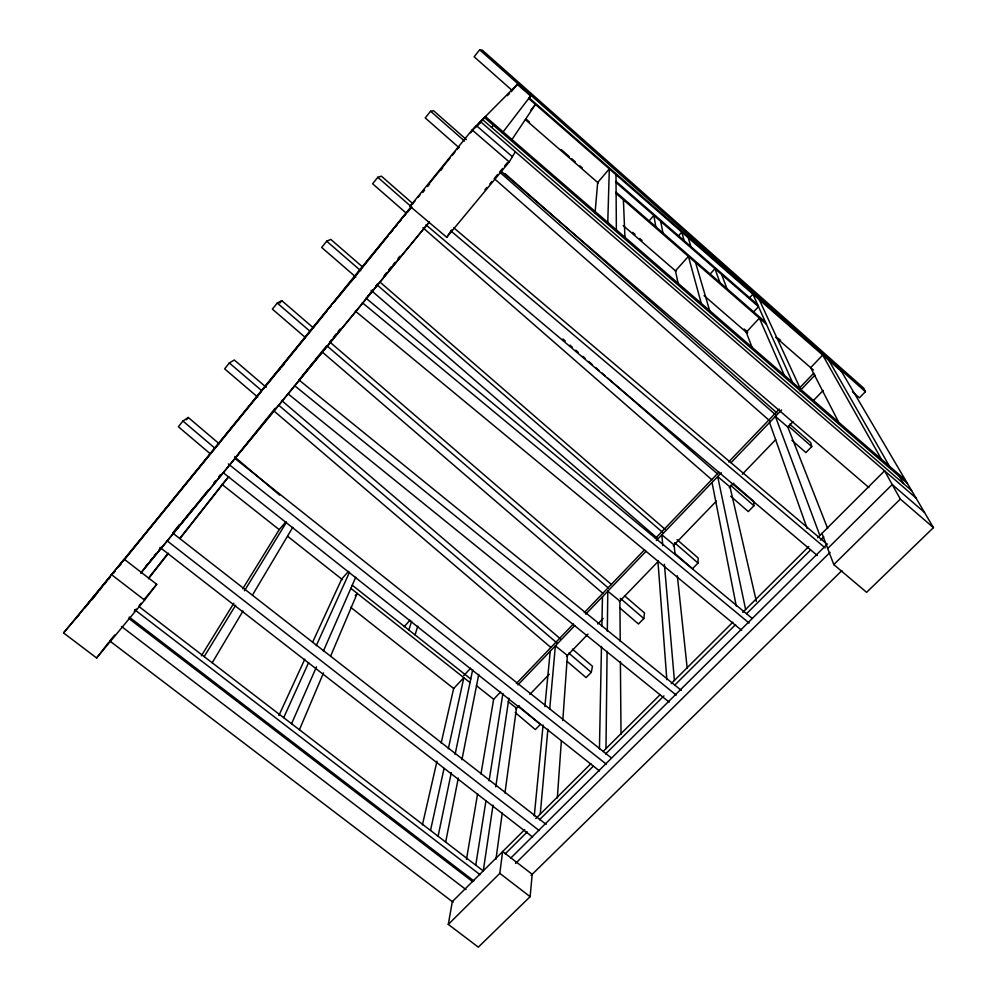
<?xml version="1.0" encoding="UTF-8"?>
<svg xmlns="http://www.w3.org/2000/svg" width="997" height="997" viewBox="0 0 997 997"><rect width="100%" height="100%" fill="white"/><g stroke="black" fill="none" stroke-linecap="round" stroke-linejoin="round"><path stroke-width="1.5" d="M605.989 748.622L607.098 651.377M607.323 631.313L607.784 591.184L619.885 601.079L620.234 641.395M599.421 749.071L601.478 646.467M601.876 626.266L602.462 596.729M674.844 553.385L692.504 568.676L698.012 563.043L698.149 557.959L677.013 539.639M607.771 222.431L609.329 168.892L597.689 182.488L595.01 213.433M557.323 798.011L561.373 740.696M562.794 720.544L567.38 655.478L555.379 645.819L549.696 709.129M540.262 814.125L547.889 729.206M530.117 896.677L532.199 874.307L502.638 851.475L499.809 873.347L448.289 924.393L478.323 947.15L530.117 896.677L499.809 873.347M534.28 815.907L543.078 725.081M544.861 706.611L550.232 651.191M619.586 607.734L638.479 623.985L643.8 618.539L644.498 612.956L624.471 595.72M495.958 859.264L502.239 813.029M504.956 792.989L516.483 708.206L508.158 701.614M493.029 805.177L483.258 870.929L139.106 606.65M495.746 786.832L508.919 698.149M475.768 865.172L485.95 800.765M489.091 780.838L502.899 693.426M466.496 859.277L477.613 793.762M480.965 773.946L493.64 699.283L500.631 691.968M448.289 924.393L452.326 901.612L524.796 829.529M445.671 842.054L458.308 778.034M461.91 759.751L478.772 674.383M567.206 661.46L586.111 677.599L591.271 672.314L592.48 666.27L572.378 649.084M438.107 836.246L451.317 772.613M455.093 754.43L472.715 669.585M430.53 830.426L444.051 768.425M448.338 748.759L463.829 677.686L453.66 688.491L441.16 743.039M422.416 824.843L436.998 761.222M415.064 634.927L417.768 626.153M408.832 629.992L411.611 621.281M299.424 729.754L323.502 672.925M330.73 655.876L357.225 593.377L355.231 595.62M291.573 723.722L316.485 666.831M323.34 651.191L355.73 577.226M283.709 717.678L308.609 662.619M316.273 645.682L349.486 572.278M278.886 715.485L304.783 659.229M312.547 642.355L341.684 579.07L348.489 571.343M212.211 662.781L243.006 611.011M252.478 595.072L292.744 527.363M502.314 132.975L531.065 95.388L517.829 83.835L472.154 129.946L410.054 206.279L446.718 237.286L509.243 161.925L515.349 151.756M204.198 656.624L235.628 605.279M244.489 590.797L286.401 522.328M201.369 655.814L233.809 603.247M242.732 588.791L279.222 529.656L285.94 521.767M446.718 237.286L451.629 229.946M511.972 139.53L535.451 104.436L530.666 110.243M144.615 600.132L156.716 584.317L124.201 559.192L63.559 632.921L96.634 657.983L144.615 600.132L111.19 574.409M96.634 657.983L108.823 642.168M149.388 576.927L167.583 553.821M180.021 538.019L222.157 484.517M148.466 578.746L168.543 553.223M180.008 538.642L228.762 476.653M366.061 298.489L372.753 290.077M375.632 286.463L377.539 284.058M384.244 275.633L386.163 273.228M389.029 269.626L390.949 267.221M368.067 296.234L372.89 290.177M375.782 286.538L377.713 284.108M384.456 275.633L386.387 273.203M389.279 269.564L391.198 267.146M393.13 264.716L395.061 262.298M397.94 258.659L399.872 256.229M219.141 443.715L188.283 417.494L182.925 421.033L178.363 426.728L210.379 453.897M266.211 387.285L234.295 359.992L229.335 362.97L224.637 368.865L257.712 397.105M313.569 328.025L281.777 300.645L277.241 303.063L272.38 309.132L305.443 337.572M362.472 266.884L330.78 239.405L326.692 241.199L321.682 247.468L355.817 277.041M412.982 203.762L381.39 176.157L377.788 177.292L372.604 183.772L406.539 213.383M466.359 139.568L433.67 110.804L430.592 111.228L425.233 117.933L459.094 147.706M852.398 391.671L859.377 397.853L865.421 391.671L863.738 388.194L482.249 50.099L479.669 49.85L474.136 56.767L511.386 89.742M186.464 419.762L188.283 417.494M279.845 303.063L281.777 300.645M298.751 380.455L324.025 348.9M301.368 377.389L312.971 362.896M315.875 359.281L317.806 356.864M324.573 348.414L326.505 345.996M329.409 342.37L331.34 339.965M333.272 337.547L336.176 333.92M338.108 331.502L340.039 329.097M235.093 457.935L275.172 408.259M145.45 566.645L147.394 564.24M150.31 560.626L152.267 558.22M154.211 555.815L156.155 553.397M159.071 549.796L161.016 547.378M172.693 532.934L179.51 524.509M173.067 533.445L193.418 508.221M213.769 482.984L215.701 480.591M218.617 476.977L220.549 474.584M176.145 529.756L208.373 489.801M418.005 197.418L419.949 195.026M427.738 185.454L450.133 157.95M452.077 155.557L455.006 151.968M456.95 149.575L458.894 147.182M470.584 132.825L476.416 125.647L512.383 156.691M77.579 616.47L411.213 206.628M422.703 192.521L424.66 190.115M427.588 186.501L429.545 184.096M440.649 170.475L442.606 168.057M475.544 127.604L480.429 121.597L915.956 497.939M84.757 608.045L110.293 576.69M112.25 574.272L115.203 570.658M117.048 568.39L411.499 206.715M477.563 125.56L482.473 119.528L911.619 490.586M92.721 598.649L97.631 592.617M99.588 590.212L101.557 587.794M104.498 584.18L106.467 581.762M108.424 579.357L110.393 576.939M113.334 573.325L115.303 570.92M118.244 567.293L121.198 563.679M123.154 561.274L261.588 391.248M263.557 388.842L266.498 385.216M267.196 384.568L327.365 310.453M329.334 308.048L331.303 305.63M334.244 302.016L336.201 299.611M336.986 298.851L388.244 235.703M390.201 233.286L393.154 229.671M395.111 227.254L397.08 224.848M399.037 222.431L401.006 220.025M403.947 216.411L405.916 213.994M407.773 211.925L411.699 207.102L377.788 177.292M479.545 123.553L485.427 116.549L905.351 479.931M511.386 91.624L517.829 83.835M529.083 97.793L531.065 95.388M528.622 98.404L530.591 95.999L517.293 84.384M140.864 572.901L429.221 222.044M140.963 572.914L429.233 222.194M223.104 483.371L227.839 477.613M109.757 640.946L114.655 635.052M134.221 611.448L136.178 609.092M139.106 605.553L141.063 603.197M144.004 599.646L156.716 584.317M484.953 189.779L486.91 187.411M489.851 183.872L491.808 181.504M494.749 177.965L497.69 174.413M502.588 168.505L499.647 172.057L775.516 414.715M504.544 166.138L507.485 162.598M89.394 601.964L96.435 593.701M63.559 632.921L79.374 614.364M91.736 599.858L93.456 597.839M491.546 127.379L493.39 125.261M277.827 371.507L279.845 369.189M281.877 366.871L283.896 364.553M648.773 221.234L653.87 215.452L655.789 226.73M678.857 235.442L681.798 232.127L684.141 240.701M350.794 281.902L353.885 278.425M709.839 274.374L714.974 268.704L719.871 282.5M404.159 626.639L410.054 620.159M748.934 298.477L752.909 294.177L792.428 382.212M753.333 312.223L758.505 306.64L616.034 182.476M410.054 206.279L415.051 200.895M463.717 675.617L470.671 668.214M516.334 683.556L573.449 623.935M584.23 612.694L644.585 549.708M655.365 538.455L718.949 472.092M728.645 461.972L779.305 409.106M798.697 388.867L813.789 373.115M517.892 684.914L574.945 625.431M585.7 614.202L645.981 551.353M656.375 540.524L721.329 472.777M731.013 462.683L781.611 409.929M799.906 390.849L814.973 375.134M515.798 708.929L519.026 705.577M529.818 694.398L549.222 674.284M566.483 656.412L588.056 634.067M597.764 624.01L603.148 618.414M619.324 601.652L658.157 561.436M673.249 545.783L716.394 501.092M729.33 487.683L733.642 483.209M742.279 474.273L775.703 439.64M787.568 427.339L792.964 421.756M813.452 400.52L823.161 390.463M733.618 483.819L753.508 501.192L753.969 505.766L748.286 511.573L730.726 496.257M789.674 424.099L810.686 442.593L811.757 446.606L805.9 452.601L791.88 440.288M507.336 95.7L509.504 93.481M535.813 818.562L590.847 763.714M602.948 751.651L660.188 694.61M671.205 683.63L732.845 622.203M742.753 612.332L808.791 546.518M817.602 537.744L884.576 470.833L900.316 499.086L933.441 527.637L866.605 592.33L833.791 564.576L821.927 533.27M505.23 853.818L527.276 831.884M539.402 819.821L593.402 766.082M605.528 754.019L663.952 695.881M674.969 684.914L735.587 624.596M746.616 613.629L810.536 550.008M820.456 540.137L823.771 536.847M510.551 858.305L827.423 543.938M827.697 548.487L892.215 484.554L924.443 512.371M515.549 863.414L830.015 552.4M833.791 564.576L900.316 499.086M531.077 875.403L841.892 570.583M109.807 640.984L453.112 902.223M129.236 617.068L473.824 880.912M128.601 618.314L472.466 881.547M121.497 626.477L466.035 889.636M134.632 609.703L479.968 874.618M167.297 540.96L539.153 830.538M159.994 547.44L532.572 837.019M173.428 533.582L546.157 824.407M350.608 607.248L453.76 688.578M223.166 472.653L599.471 770.93M352.24 585.202L470.758 678.994M221.857 484.28L279.11 529.569M287.635 536.311L342.457 579.681M476.454 685.687L493.503 699.171M350.857 588.342L470.011 682.571M234.918 458.433L611.186 757.782M228.301 463.941L606.288 764.163M287.821 393.641L669.099 702.1M299.038 380.019L681.35 690.423M294.439 385.54L676.228 695.071M362.247 302.627L749.121 623.05M355.343 311.101L741.681 630.378M365.999 298.203L751.975 618.252M425.931 224.811L817.39 555.566M453.772 227.802L825.678 543.016M450.98 231.042L825.142 547.901M182.925 421.033L214.991 448.251M518.963 706.312L540.337 724.458L535.327 729.58L515.162 712.481M234.569 456.825L279.683 495.148M229.335 362.97L261.276 390.263M279.01 405.43L556.974 642.99M568.801 653.11L591.271 672.314M274.25 411.238L550.668 647.327M281.578 400.42L560.563 638.977M500.594 170.799L868.91 487.57M321.981 351.791L603.048 593.514M472.154 129.946L509.243 161.925M330.057 342.22L611.522 584.566M277.241 303.063L310.241 331.465M326.742 345.66L608.444 588.105M620.234 598.25L643.8 618.539M484.455 117.534L907.407 483.433M371.121 290.301L657.197 538.081M632.709 232.376L635.052 234.407M639.75 238.482L642.105 240.514M744.223 329.047L747.75 332.101M623.212 225.571L675.941 271.271M704.069 295.635L747.426 333.222M380.069 282.151L665.286 529.457M326.692 241.199L360.764 270.735M377.215 284.992L662.756 532.498M674.508 542.68L698.012 563.043M616.021 181.317L757.67 304.795M616.096 192.184L765.484 322.181M616.109 193.468L766.394 324.237M525.955 118.93L529.469 121.983M561.161 149.538L569.374 156.679M571.717 158.722L575.244 161.788M579.93 165.863L582.285 167.907M778.271 338.332L780.614 340.376M525.407 119.652L598.287 183.012M775.778 337.335L813.402 370.037M529.158 97.88L840.259 369.364L933.441 527.637M528.672 98.516L841.493 371.47M562.944 338.968L565.287 341.011M569.972 345.112L572.315 347.155M575.83 350.221L578.185 352.265M582.871 356.365L585.214 358.409M588.729 361.475L592.243 364.553M595.757 367.619L599.272 370.685M601.615 372.741L605.129 375.807M607.472 377.851L717.641 474.049M730.527 485.302L753.969 505.766M422.927 227.69L712.008 479.918M504.868 173.466L776.837 412.808M430.592 111.228L464.502 141.063M788.378 426.031L811.757 446.606M494.126 178.5L769.696 420.784M479.669 49.85L865.421 391.671M899.406 476.504L903.506 483.57M827.797 358.496L889.424 466.16M881.435 459.243L822.687 355.069L810.648 367.656L839.624 424.037M759.303 299.761L800.603 389.291M784.228 375.121L759.378 318.13L746.267 332.225L752.311 348.09M827.672 528.56L787.817 427.09L775.392 416.41L819.87 535.476M721.703 274.574L726.925 288.632M769.534 422.516L807.146 528.497M688.316 237.822L690.884 246.571M695.582 262.61L709.615 310.553M701.227 303.3L688.416 256.391L675.455 270.848L678.321 284.27M756.362 601.341L730.016 486.972L717.69 476.566L745.619 609.466M712.032 482.473L736.272 606.026M660.699 221.409L662.968 232.974M675.056 554.195L674.072 544.935L661.858 534.803L662.793 545.646M677.349 575.78L687.195 668.314M664.388 564.24L674.396 680.453M657.883 560.613L666.843 679.667M623.399 199.811L624.932 237.274M620.396 661.547L621.019 734.415M615.972 174.687L616.37 229.858"/></g></svg>
